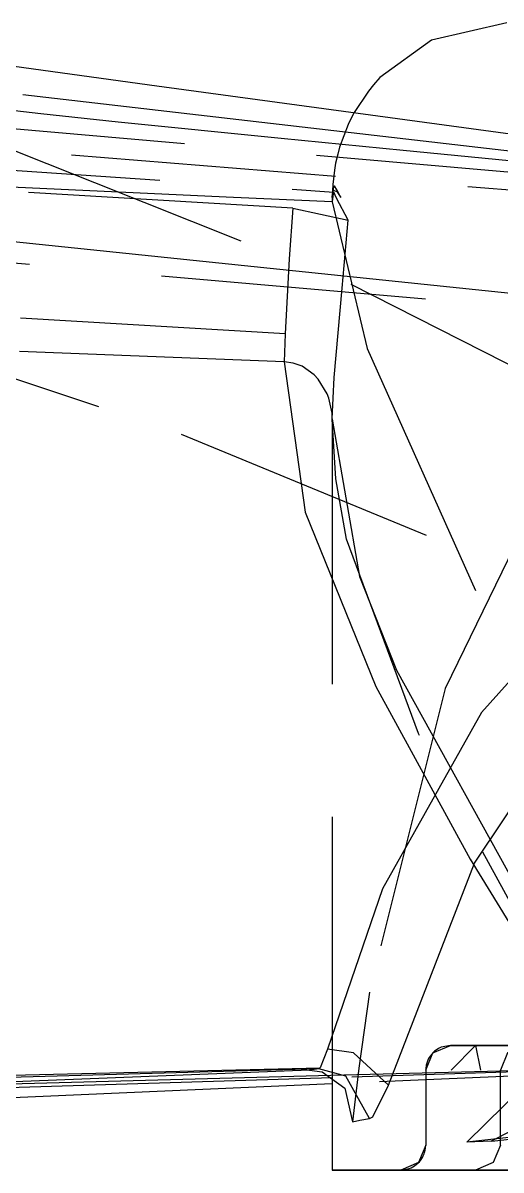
# Model space of a CAD drawing. Header units: metres. Extents: x -18 to 410, y -32 to 287.
# Drawn here: x 137.5 to 142.92, y 72.82 to 85.79 of the extents above; entities that cross this region are included whole.
import ezdxf

# ---------------------------------------------------------------- set-up
doc = ezdxf.new("R2010")
doc.units = ezdxf.units.M
doc.linetypes.add('DASHED', pattern=[4.5, 3, -1.5])
doc.layers.add('HIDDEN', color=9, linetype='DASHED')
doc.layers.add('VISIBLE', color=3, linetype='Continuous')

msp = doc.modelspace()

# ---------------------------------------------------------------- linework, layer by layer
at = {"layer": 'HIDDEN'}
for p, q in [((131.861, 85.086), (146.376, 83.812)), ((145.53, 83.701), (131.016, 84.86)), ((140.562, 83.701), (129.552, 84.35)), ((141.007, 83.83), (141.007, 83.771)), ((141.007, 83.827), (141.007, 83.77)), ((146.546, 82.277), (131.731, 83.573)), ((140.474, 82.277), (127.106, 83.068)), ((141.007, 81.316), (141.007, 73.883)), ((141.007, 81.314), (141.007, 73.883)), ((142.346, 74.231), (143.122, 74.231)), ((143.387, 74.231), (142.628, 74.231)), ((142.628, 74.231), (143.387, 74.231)), ((140.99, 73.892), (144.161, 73.976)), ((144.225, 73.966), (141.007, 73.865)), ((144.539, 73.949), (141.007, 73.794)), ((142.064, 73.949), (142.064, 73.102)), ((142.064, 73.949), (142.064, 73.102)), ((149.786, 73.949), (142.528, 73.134)), ((142.91, 73.102), (142.91, 73.949)), ((142.91, 73.102), (142.91, 73.949)), ((141.007, 72.82), (141.782, 72.82)), ((143.504, 72.82), (142.745, 72.82)), ((142.745, 72.82), (143.504, 72.82))]:
    msp.add_line(p, q, dxfattribs=at)
for points in [[(141.007, 83.771), (139.889, 83.82), (137.451, 83.932), (134.987, 84.061), (134.629, 84.081), (133.126, 84.17), (129.486, 84.415), (125.837, 84.699), (118.514, 85.364)], [(133.536, 85.327), (137.185, 84.438), (141.216, 82.838), (145.07, 80.885), (148.769, 78.703), (151.647, 76.7), (153.724, 75.026), (154.474, 74.374)], [(133.536, 85.327), (134.627, 85.162), (135.678, 85.019), (136.963, 84.857), (137.708, 84.769), (138.584, 84.676), (140.427, 84.49), (141.811, 84.355), (143.009, 84.239)], [(141.256, 84.78), (141.218, 84.708), (141.187, 84.644), (141.09, 84.389), (141.069, 84.311), (141.045, 84.208), (141.031, 84.129), (141.012, 83.966), (141.007, 83.83)], [(130.281, 84.624), (136.062, 84.221), (141.024, 83.88)], [(141.033, 83.952), (141.018, 83.928)], [(141.059, 83.906), (141.033, 83.952)], [(141.018, 83.928), (141.007, 83.832)], [(141.015, 83.865), (141.007, 83.771)], [(141.007, 83.829), (141.008, 83.859)], [(141.008, 83.859), (141.007, 83.847), (141.007, 83.831)], [(141.007, 83.832), (141.007, 83.82)], [(141.007, 83.831), (141.007, 83.832)], [(141.007, 83.82), (141.007, 83.829)], [(141.008, 83.859), (141.015, 83.903)], [(141.018, 83.928), (141.015, 83.903)], [(141.015, 83.903), (141.057, 83.886)], [(141.024, 83.88), (141.015, 83.865)], [(141.053, 83.812), (141.024, 83.88)], [(141.186, 83.563), (141.053, 83.812)], [(141.059, 83.906), (141.057, 83.886)], [(141.057, 83.886), (141.103, 83.82)], [(141.103, 83.82), (141.059, 83.906)], [(147.74, 83.865), (146.315, 83.323), (144.719, 82.093), (143.332, 80.42), (142.283, 78.268), (141.427, 74.831)], [(140.562, 83.701), (140.519, 83.126)], [(140.562, 83.701), (141.186, 83.563)], [(141.007, 83.771), (141.007, 83.77)], [(141.007, 83.77), (141.401, 82.114), (144.668, 74.831)], [(131.731, 83.573), (135.513, 82.407), (139.295, 81.144), (146.256, 78.277), (151.376, 75.657), (153.96, 74.085)], [(141.117, 82.796), (141.186, 83.563)], [(140.519, 83.126), (140.474, 82.277)], [(141.027, 81.784), (141.117, 82.796)], [(140.462, 81.961), (135.483, 82.157), (130.522, 82.391), (126.434, 82.606)], [(140.474, 82.277), (140.462, 81.961)], [(140.462, 81.961), (140.7, 80.262), (141.5, 78.289), (142.568, 76.337), (143.88, 74.189)], [(141.007, 81.316), (141.004, 81.379), (140.968, 81.55), (140.95, 81.6), (140.848, 81.766), (140.8, 81.816), (140.664, 81.911), (140.564, 81.947), (140.462, 81.961)], [(141.007, 81.316), (141.027, 81.784)], [(141.007, 81.314), (141.007, 81.316)], [(141.007, 81.313), (141.007, 81.314)], [(144.146, 73.782), (141.981, 77.756), (141.167, 79.954), (141.047, 80.638), (141.007, 81.313)], [(141.007, 81.313), (141.315, 79.532), (141.735, 78.474), (144.168, 74.077)], [(141.427, 74.831), (141.307, 73.971)], [(142.346, 74.231), (142.238, 74.209), (142.21, 74.195), (142.183, 74.178), (142.164, 74.164), (142.15, 74.15), (142.132, 74.132), (142.117, 74.113), (142.105, 74.094), (142.093, 74.073), (142.085, 74.053), (142.076, 74.03), (142.071, 74.008), (142.068, 73.995), (142.066, 73.978), (142.064, 73.949)], [(142.064, 73.949), (142.145, 74.146), (142.346, 74.231)], [(142.628, 74.231), (142.589, 74.231), (142.553, 74.231), (142.52, 74.231), (142.49, 74.231), (142.463, 74.231), (142.438, 74.231), (142.417, 74.231), (142.398, 74.231), (142.382, 74.231), (142.369, 74.231), (142.359, 74.231), (142.352, 74.231), (142.348, 74.231), (142.346, 74.231)], [(142.346, 74.231), (142.346, 74.231), (142.346, 74.231), (142.346, 74.231), (142.346, 74.231), (142.346, 74.231), (142.346, 74.231), (142.346, 74.231), (142.346, 74.231), (142.346, 74.231), (142.346, 74.231), (142.346, 74.231), (142.346, 74.231), (142.346, 74.231), (142.346, 74.231)], [(142.346, 74.231), (142.348, 74.231), (142.352, 74.231), (142.359, 74.231), (142.37, 74.231), (142.383, 74.231), (142.398, 74.231), (142.417, 74.231), (142.439, 74.231), (142.463, 74.231), (142.49, 74.231), (142.52, 74.231), (142.553, 74.231), (142.589, 74.231), (142.628, 74.231)], [(142.628, 74.231), (142.351, 73.949)], [(142.628, 74.231), (142.351, 73.949)], [(142.628, 74.231), (142.686, 73.949)], [(142.628, 74.231), (142.686, 73.949)], [(143.192, 74.231), (142.992, 74.148), (142.91, 73.949)], [(143.192, 74.231), (142.992, 74.148), (142.91, 73.949)], [(141.307, 73.971), (141.237, 73.367)], [(141.782, 72.82), (141.878, 72.837), (141.898, 72.845), (141.92, 72.856), (141.938, 72.867), (141.98, 72.901), (141.993, 72.915), (142.014, 72.941), (142.027, 72.962), (142.037, 72.982), (142.046, 73.004), (142.052, 73.02), (142.058, 73.044), (142.062, 73.07), (142.064, 73.102)], [(142.91, 73.102), (142.829, 72.905), (142.628, 72.82)], [(157.788, 72.82), (155.909, 72.82), (154.054, 72.82), (152.246, 72.82), (150.508, 72.82), (148.861, 72.82), (147.326, 72.82), (145.923, 72.82), (144.669, 72.82), (143.58, 72.82), (142.67, 72.82), (141.949, 72.82), (141.428, 72.82), (141.113, 72.82), (141.007, 72.82)], [(142.074, 72.82), (142.034, 72.82), (141.997, 72.82), (141.963, 72.82), (141.931, 72.82), (141.903, 72.82), (141.878, 72.82), (141.855, 72.82), (141.836, 72.82), (141.82, 72.82), (141.806, 72.82), (141.796, 72.82), (141.788, 72.82), (141.784, 72.82), (141.782, 72.82)], [(141.782, 72.82), (141.782, 72.82), (141.782, 72.82), (141.782, 72.82), (141.782, 72.82), (141.782, 72.82), (141.782, 72.82), (141.782, 72.82), (141.782, 72.82), (141.782, 72.82), (141.782, 72.82), (141.782, 72.82), (141.782, 72.82), (141.782, 72.82), (141.782, 72.82)], [(141.782, 72.82), (141.784, 72.82), (141.788, 72.82), (141.796, 72.82), (141.806, 72.82), (141.82, 72.82), (141.836, 72.82), (141.856, 72.82), (141.878, 72.82), (141.903, 72.82), (141.931, 72.82), (141.963, 72.82), (141.997, 72.82), (142.034, 72.82), (142.074, 72.82)], [(142.745, 72.82), (142.682, 72.82), (142.618, 72.82), (142.554, 72.82), (142.491, 72.82), (142.43, 72.82), (142.371, 72.82), (142.316, 72.82), (142.265, 72.82), (142.218, 72.82), (142.177, 72.82), (142.142, 72.82), (142.112, 72.82), (142.09, 72.82), (142.074, 72.82)], [(142.074, 72.82), (142.09, 72.82), (142.112, 72.82), (142.142, 72.82), (142.177, 72.82), (142.218, 72.82), (142.265, 72.82), (142.316, 72.82), (142.371, 72.82), (142.43, 72.82), (142.491, 72.82), (142.554, 72.82), (142.618, 72.82), (142.682, 72.82), (142.745, 72.82)], [(142.659, 72.82), (142.654, 72.82), (142.65, 72.82), (142.647, 72.82), (142.644, 72.82), (142.641, 72.82), (142.638, 72.82), (142.636, 72.82), (142.633, 72.82), (142.632, 72.82), (142.63, 72.82), (142.629, 72.82), (142.628, 72.82), (142.628, 72.82), (142.628, 72.82)], [(142.628, 72.82), (142.63, 72.82), (142.637, 72.82), (142.648, 72.82), (142.664, 72.82), (142.684, 72.82), (142.708, 72.82), (142.735, 72.82), (142.767, 72.82), (142.802, 72.82), (142.84, 72.82), (142.881, 72.82), (142.925, 72.82), (142.97, 72.82), (143.017, 72.82)], [(143.017, 72.82), (142.97, 72.82), (142.925, 72.82), (142.881, 72.82), (142.84, 72.82), (142.802, 72.82), (142.767, 72.82), (142.735, 72.82), (142.708, 72.82), (142.684, 72.82), (142.664, 72.82), (142.648, 72.82), (142.637, 72.82), (142.63, 72.82), (142.628, 72.82)], [(142.628, 72.82), (142.628, 72.82), (142.628, 72.82), (142.629, 72.82), (142.63, 72.82), (142.632, 72.82), (142.633, 72.82), (142.636, 72.82), (142.638, 72.82), (142.641, 72.82), (142.644, 72.82), (142.647, 72.82), (142.65, 72.82), (142.654, 72.82), (142.659, 72.82)], [(145.7, 72.82), (145.418, 72.82), (145.145, 72.82), (144.882, 72.82), (144.628, 72.82), (144.384, 72.82), (144.15, 72.82), (143.927, 72.82), (143.713, 72.82), (143.51, 72.82), (143.318, 72.82), (143.137, 72.82), (142.966, 72.82), (142.807, 72.82), (142.659, 72.82)], [(142.659, 72.82), (142.807, 72.82), (142.966, 72.82), (143.137, 72.82), (143.318, 72.82), (143.51, 72.82), (143.713, 72.82), (143.927, 72.82), (144.15, 72.82), (144.384, 72.82), (144.628, 72.82), (144.882, 72.82), (145.145, 72.82), (145.418, 72.82), (145.7, 72.82)]]:
    msp.add_lwpolyline(points, dxfattribs=at)
at = {"layer": 'VISIBLE'}
for p, q in [((148.565, 83.701), (137.505, 84.98)), ((147.44, 82.277), (134.938, 83.573)), ((140.855, 73.966), (120.203, 73.38)), ((120.247, 73.48), (140.871, 73.976)), ((140.747, 73.949), (119.981, 73.134)), ((141.007, 73.865), (129.413, 73.504)), ((135.882, 73.758), (140.99, 73.892)), ((141.007, 73.883), (141.007, 72.82)), ((141.007, 73.883), (141.007, 72.82)), ((141.007, 73.794), (125.903, 73.134))]:
    msp.add_line(p, q, dxfattribs=at)
for points in [[(142.981, 85.794), (142.129, 85.601), (141.546, 85.176), (141.472, 85.093), (141.415, 85.023), (141.256, 84.78)], [(136.417, 85.441), (139.022, 85.083), (143.109, 84.53), (145.835, 84.167), (148.088, 83.87)], [(147.44, 82.277), (144.432, 79.928), (142.694, 77.995), (141.577, 76), (140.954, 74.189)], [(141.642, 73.782), (142.615, 76.291), (143.974, 78.319), (145.756, 80.074), (147.977, 81.784)], [(142.528, 73.134), (143.794, 74.375)], [(140.954, 74.189), (140.871, 73.976)], [(141.642, 73.782), (141.246, 74.148), (140.954, 74.189)], [(140.855, 73.966), (140.747, 73.949)], [(140.871, 73.976), (140.855, 73.966)], [(141.429, 73.403), (141.16, 73.884), (140.855, 73.966)], [(140.747, 73.949), (140.893, 73.932)], [(140.893, 73.932), (141.148, 73.748), (141.237, 73.367)], [(142.813, 73.147), (145.324, 73.431), (147.017, 73.621), (148.177, 73.752), (149.187, 73.864), (149.626, 73.911), (149.781, 73.926), (149.898, 73.937), (150.017, 73.947)], [(141.465, 73.421), (141.642, 73.782)], [(141.237, 73.367), (141.318, 73.384)], [(141.318, 73.384), (141.429, 73.403)], [(141.429, 73.403), (141.465, 73.421)], [(143.264, 73.38), (142.807, 73.147)], [(142.064, 73.102), (141.983, 72.905), (141.782, 72.82)], [(142.807, 73.147), (142.528, 73.134)], [(142.91, 73.102), (142.829, 72.905), (142.628, 72.82)], [(141.007, 72.82), (141.007, 72.82), (141.007, 72.82), (141.007, 72.82), (141.007, 72.82), (141.007, 72.82), (141.007, 72.82), (141.007, 72.82), (141.007, 72.82), (141.007, 72.82), (141.007, 72.82), (141.007, 72.82), (141.007, 72.82), (141.007, 72.82), (141.007, 72.82)], [(141.007, 72.82), (141.007, 72.82), (141.007, 72.82), (141.007, 72.82), (141.007, 72.82), (141.007, 72.82), (141.007, 72.82), (141.007, 72.82), (141.007, 72.82), (141.007, 72.82), (141.007, 72.82), (141.007, 72.82), (141.007, 72.82), (141.007, 72.82), (141.007, 72.82)], [(141.007, 72.82), (141.113, 72.82), (141.428, 72.82), (141.949, 72.82), (142.67, 72.82), (143.58, 72.82), (144.669, 72.82), (145.923, 72.82), (147.326, 72.82), (148.861, 72.82), (150.508, 72.82), (152.246, 72.82), (154.054, 72.82), (155.909, 72.82), (157.788, 72.82)]]:
    msp.add_lwpolyline(points, dxfattribs=at)

doc.saveas('drawing.dxf')
